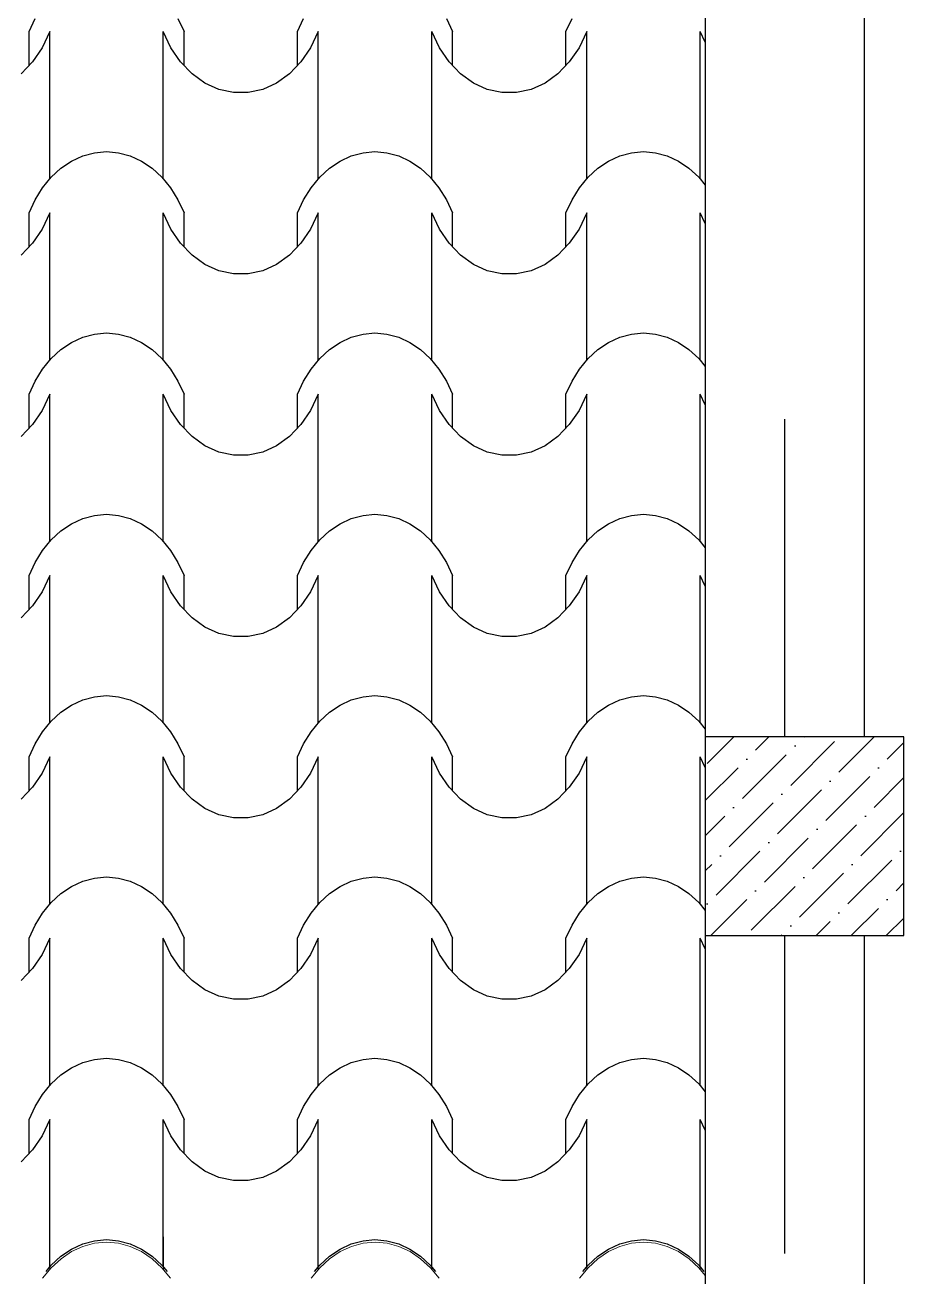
# Model space of a CAD drawing. Header units: millimetres. Extents: x 42452 to 2852333, y -419346 to 834876.
# Drawn here: x 2641314 to 2643526, y 666303 to 669453 of the extents above; entities that cross this region are included whole.
import ezdxf

# ---------------------------------------------------------------- set-up
doc = ezdxf.new("R2010")
doc.units = ezdxf.units.MM
doc.layers.add('M-2 keramitin shtrixi_Ном._пера__21_Pen_No__1', color=7, linetype='Continuous', lineweight=15)
doc.layers.add('memar', color=7, linetype='Continuous', lineweight=25)

# ---------------------------------------------------------------- blocks, each defined once
blk = doc.blocks.new('*X17')
at = {"layer": 'M-2 keramitin shtrixi_Ном._пера__21_Pen_No__1', "color": 7, "linetype": 'Continuous', "lineweight": 15}
for p, q in [((-244962.8, -1353510.1), (-244962.8, -1353428.7)), ((-244850.2, -1353444.6), (-244820.1, -1353441.9)), ((-244820.1, -1353441.9), (-244790, -1353444.6)), ((-244677.3, -1353510.1), (-244677.3, -1353428.7)), ((-244287.3, -1353510.1), (-244287.3, -1353428.7)), ((-244174.6, -1353444.6), (-244144.5, -1353441.9)), ((-244144.5, -1353441.9), (-244114.4, -1353444.6)), ((-244001.7, -1353510.1), (-244001.7, -1353428.7)), ((-243611.7, -1353510.1), (-243611.7, -1353428.7)), ((-243499, -1353444.6), (-243468.9, -1353441.9)), ((-243468.9, -1353441.9), (-243438.9, -1353444.6)), ((-243326.2, -1353510.1), (-243326.2, -1353428.7)), ((-244934.7, -1353483.6), (-244908.1, -1353465.7)), ((-244908.1, -1353465.7), (-244879.7, -1353452.6)), ((-244879.7, -1353452.6), (-244850.2, -1353444.6)), ((-244790, -1353444.6), (-244760.5, -1353452.6)), ((-244760.5, -1353452.6), (-244732.1, -1353465.7)), ((-244732.1, -1353465.7), (-244705.4, -1353483.6)), ((-244259.2, -1353483.6), (-244232.5, -1353465.7)), ((-244232.5, -1353465.7), (-244204.1, -1353452.6)), ((-244204.1, -1353452.6), (-244174.6, -1353444.6)), ((-244114.4, -1353444.6), (-244084.9, -1353452.6)), ((-244084.9, -1353452.6), (-244056.5, -1353465.7)), ((-244056.5, -1353465.7), (-244029.8, -1353483.6)), ((-243583.6, -1353483.6), (-243556.9, -1353465.7)), ((-243556.9, -1353465.7), (-243528.6, -1353452.6)), ((-243528.6, -1353452.6), (-243499, -1353444.6)), ((-243438.9, -1353444.6), (-243409.3, -1353452.6)), ((-243409.3, -1353452.6), (-243381, -1353465.7)), ((-243381, -1353465.7), (-243354.3, -1353483.6)), ((-244981.1, -1353532.8), (-244959.2, -1353506.2)), ((-244959.2, -1353506.2), (-244934.7, -1353483.6)), ((-244705.4, -1353483.6), (-244680.9, -1353506.2)), ((-244680.9, -1353506.2), (-244659.1, -1353532.8)), ((-244305.5, -1353532.8), (-244283.7, -1353506.2)), ((-244283.7, -1353506.2), (-244259.2, -1353483.6)), ((-244029.8, -1353483.6), (-244005.3, -1353506.2)), ((-244005.3, -1353506.2), (-243983.5, -1353532.8)), ((-243629.9, -1353532.8), (-243608.1, -1353506.2)), ((-243608.1, -1353506.2), (-243583.6, -1353483.6)), ((-243354.3, -1353483.6), (-243329.8, -1353506.2)), ((-243329.8, -1353506.2), (-243313.4, -1353526.1))]:
    blk.add_line(p, q, dxfattribs=at)
blk = doc.blocks.new('Fill_2')
at = {"layer": 'M-2 keramitin shtrixi_Ном._пера__21_Pen_No__1', "color": 7, "linetype": 'Continuous', "lineweight": 15}
blk.add_blockref('*X17', (0, 0), dxfattribs=at)

msp = doc.modelspace()

# ---------------------------------------------------------------- hatches: boundary and pattern name
at = {"layer": 'memar', "lineweight": 25}
h = msp.add_hatch(dxfattribs=at)
h.set_pattern_fill('ANSI36', color=256, scale=500)
h.set_pattern_definition([(45, (884787.99, 3124061.63), (33.1456304, 121.533978), [156.25, -31.25, 0, -31.25])])
h.paths.add_polyline_path([(2643026.14, 667661.54702), (2643026.14, 667161.54702), (2643526.14, 667161.54702), (2643526.14, 667661.54702)])

# ---------------------------------------------------------------- linework, layer by layer
at = {"layer": 'memar', "color": 7, "linetype": 'Continuous', "lineweight": 25}
for p, q in [((2641324.31914, 669436.6031), (2641339.60856, 669469.84712)), ((2641699.06417, 669469.84712), (2641714.35359, 669436.6031)), ((2641999.87863, 669436.6031), (2642015.16805, 669469.84712)), ((2642374.62367, 669469.84712), (2642389.91309, 669436.6031)), ((2642675.43812, 669436.6031), (2642690.72754, 669469.84712)), ((2641324.31914, 669351.5191), (2641324.31914, 669436.6031)), ((2641376.57385, 669436.6031), (2641357.25468, 669396.0939)), ((2641376.57385, 669251.52941), (2641376.57385, 669436.6031)), ((2641662.09888, 669251.52941), (2641662.09888, 669436.6031)), ((2641681.41805, 669396.0939), (2641662.09888, 669436.6031)), ((2641714.35359, 669351.5191), (2641714.35359, 669436.6031)), ((2641999.87863, 669351.5191), (2641999.87863, 669436.6031)), ((2642052.13334, 669436.6031), (2642032.81418, 669396.0939)), ((2642052.13334, 669251.52941), (2642052.13334, 669436.6031)), ((2642337.65838, 669251.52941), (2642337.65838, 669436.6031)), ((2642356.97754, 669396.0939), (2642337.65838, 669436.6031)), ((2642389.91309, 669351.5191), (2642389.91309, 669436.6031)), ((2642675.43812, 669351.5191), (2642675.43812, 669436.6031)), ((2642727.69283, 669436.6031), (2642708.37367, 669396.0939)), ((2642727.69283, 669251.52941), (2642727.69283, 669436.6031)), ((2643013.21787, 669251.52941), (2643013.21787, 669436.6031)), ((2643025.96417, 669409.87614), (2643013.21787, 669436.6031)), ((2641357.25468, 669396.0939), (2641332.83695, 669360.36396)), ((2641705.83578, 669360.36396), (2641681.41805, 669396.0939)), ((2642032.81418, 669396.0939), (2642008.39644, 669360.36396)), ((2642381.39528, 669360.36396), (2642356.97754, 669396.0939)), ((2642708.37367, 669396.0939), (2642683.95593, 669360.36396)), ((2641332.83695, 669360.36396), (2641304.02922, 669330.45013)), ((2641734.64351, 669330.45013), (2641705.83578, 669360.36396)), ((2642008.39644, 669360.36396), (2641979.58871, 669330.45013)), ((2642410.20301, 669330.45013), (2642381.39528, 669360.36396)), ((2642683.95593, 669360.36396), (2642655.14821, 669330.45013)), ((2641767.00526, 669307.22049), (2641734.64351, 669330.45013)), ((2641979.58871, 669330.45013), (2641947.22696, 669307.22049)), ((2642442.56476, 669307.22049), (2642410.20301, 669330.45013)), ((2642655.14821, 669330.45013), (2642622.78645, 669307.22049)), ((2641801.98194, 669291.34912), (2641767.00526, 669307.22049)), ((2641838.55855, 669283.29659), (2641801.98194, 669291.34912)), ((2641912.25029, 669291.34912), (2641875.67368, 669283.29659)), ((2641947.22696, 669307.22049), (2641912.25029, 669291.34912)), ((2642477.54143, 669291.34912), (2642442.56476, 669307.22049)), ((2642514.11804, 669283.29659), (2642477.54143, 669291.34912)), ((2642587.80978, 669291.34912), (2642551.23317, 669283.29659)), ((2642622.78645, 669307.22049), (2642587.80978, 669291.34912)), ((2641857.11611, 669283.29659), (2641838.55855, 669283.29659)), ((2641875.67368, 669283.29659), (2641857.11611, 669283.29659)), ((2642532.67561, 669283.29659), (2642514.11804, 669283.29659)), ((2642551.23317, 669283.29659), (2642532.67561, 669283.29659)), ((2641376.57385, 669066.45572), (2641376.57385, 669251.52941)), ((2641662.09888, 669066.45572), (2641662.09888, 669251.52941)), ((2642052.13334, 669066.45572), (2642052.13334, 669251.52941)), ((2642337.65838, 669066.45572), (2642337.65838, 669251.52941)), ((2642727.69283, 669066.45572), (2642727.69283, 669251.52941)), ((2643013.21787, 669066.45572), (2643013.21787, 669251.52941)), ((2641459.72123, 669123.9451), (2641489.24028, 669131.90348)), ((2641489.24028, 669131.90348), (2641519.33636, 669134.57334)), ((2641519.33636, 669134.57334), (2641549.43245, 669131.90348)), ((2641549.43245, 669131.90348), (2641578.9515, 669123.9451)), ((2642135.28072, 669123.9451), (2642164.79978, 669131.90348)), ((2642164.79978, 669131.90348), (2642194.89586, 669134.57334)), ((2642194.89586, 669134.57334), (2642224.99194, 669131.90348)), ((2642224.99194, 669131.90348), (2642254.511, 669123.9451)), ((2642810.84021, 669123.9451), (2642840.35927, 669131.90348)), ((2642840.35927, 669131.90348), (2642870.45535, 669134.57334)), ((2642870.45535, 669134.57334), (2642900.55144, 669131.90348)), ((2642900.55144, 669131.90348), (2642930.07049, 669123.9451)), ((2641404.65613, 669092.87159), (2641431.34516, 669110.85079)), ((2641431.34516, 669110.85079), (2641459.72123, 669123.9451)), ((2641578.9515, 669123.9451), (2641607.32757, 669110.85079)), ((2641607.32757, 669110.85079), (2641634.0166, 669092.87159)), ((2642080.21563, 669092.87159), (2642106.90465, 669110.85079)), ((2642106.90465, 669110.85079), (2642135.28072, 669123.9451)), ((2642254.511, 669123.9451), (2642282.88706, 669110.85079)), ((2642282.88706, 669110.85079), (2642309.57609, 669092.87159)), ((2642755.77512, 669092.87159), (2642782.46415, 669110.85079)), ((2642782.46415, 669110.85079), (2642810.84021, 669123.9451)), ((2642930.07049, 669123.9451), (2642958.44656, 669110.85079)), ((2642958.44656, 669110.85079), (2642985.13558, 669092.87159)), ((2641358.34386, 669043.72445), (2641380.16585, 669070.35222)), ((2641380.16585, 669070.35222), (2641404.65613, 669092.87159)), ((2641634.0166, 669092.87159), (2641658.50688, 669070.35222)), ((2641658.50688, 669070.35222), (2641680.32887, 669043.72445)), ((2642033.90336, 669043.72445), (2642055.72535, 669070.35222)), ((2642055.72535, 669070.35222), (2642080.21563, 669092.87159)), ((2642309.57609, 669092.87159), (2642334.06637, 669070.35222)), ((2642334.06637, 669070.35222), (2642355.88836, 669043.72445)), ((2642709.46285, 669043.72445), (2642731.28484, 669070.35222)), ((2642731.28484, 669070.35222), (2642755.77512, 669092.87159)), ((2642985.13558, 669092.87159), (2643009.62586, 669070.35222)), ((2643009.62586, 669070.35222), (2643025.96417, 669050.41578)), ((2641339.60856, 669013.49879), (2641358.34386, 669043.72445)), ((2641680.32887, 669043.72445), (2641699.06417, 669013.49879)), ((2642015.16805, 669013.49879), (2642033.90336, 669043.72445)), ((2642355.88836, 669043.72445), (2642374.62367, 669013.49879)), ((2642690.72754, 669013.49879), (2642709.46285, 669043.72445)), ((2641324.31914, 668980.25476), (2641339.60856, 669013.49879)), ((2641699.06417, 669013.49879), (2641714.35359, 668980.25476)), ((2641999.87863, 668980.25476), (2642015.16805, 669013.49879)), ((2642374.62367, 669013.49879), (2642389.91309, 668980.25476)), ((2642675.43812, 668980.25476), (2642690.72754, 669013.49879)), ((2641324.31914, 668895.17076), (2641324.31914, 668980.25476)), ((2641376.57385, 668980.25476), (2641357.25468, 668939.74556)), ((2641376.57385, 668795.18107), (2641376.57385, 668980.25476)), ((2641662.09888, 668795.18107), (2641662.09888, 668980.25476)), ((2641681.41805, 668939.74556), (2641662.09888, 668980.25476)), ((2641714.35359, 668895.17076), (2641714.35359, 668980.25476)), ((2641999.87863, 668895.17076), (2641999.87863, 668980.25476)), ((2642052.13334, 668980.25476), (2642032.81418, 668939.74556)), ((2642052.13334, 668795.18107), (2642052.13334, 668980.25476)), ((2642337.65838, 668795.18107), (2642337.65838, 668980.25476)), ((2642356.97754, 668939.74556), (2642337.65838, 668980.25476)), ((2642389.91309, 668895.17076), (2642389.91309, 668980.25476)), ((2642675.43812, 668895.17076), (2642675.43812, 668980.25476)), ((2642727.69283, 668980.25476), (2642708.37367, 668939.74556)), ((2642727.69283, 668795.18107), (2642727.69283, 668980.25476)), ((2643013.21787, 668795.18107), (2643013.21787, 668980.25476)), ((2643025.96417, 668953.5278), (2643013.21787, 668980.25476)), ((2641357.25468, 668939.74556), (2641332.83695, 668904.01562)), ((2641705.83578, 668904.01562), (2641681.41805, 668939.74556)), ((2642032.81418, 668939.74556), (2642008.39644, 668904.01562)), ((2642381.39528, 668904.01562), (2642356.97754, 668939.74556)), ((2642708.37367, 668939.74556), (2642683.95593, 668904.01562)), ((2641332.83695, 668904.01562), (2641304.02922, 668874.1018)), ((2641734.64351, 668874.1018), (2641705.83578, 668904.01562)), ((2642008.39644, 668904.01562), (2641979.58871, 668874.1018)), ((2642410.20301, 668874.1018), (2642381.39528, 668904.01562)), ((2642683.95593, 668904.01562), (2642655.14821, 668874.1018)), ((2641767.00526, 668850.87215), (2641734.64351, 668874.1018)), ((2641801.98194, 668835.00078), (2641767.00526, 668850.87215)), ((2641947.22696, 668850.87215), (2641912.25029, 668835.00078)), ((2641979.58871, 668874.1018), (2641947.22696, 668850.87215)), ((2642442.56476, 668850.87215), (2642410.20301, 668874.1018)), ((2642477.54143, 668835.00078), (2642442.56476, 668850.87215)), ((2642622.78645, 668850.87215), (2642587.80978, 668835.00078)), ((2642655.14821, 668874.1018), (2642622.78645, 668850.87215)), ((2641838.55855, 668826.94826), (2641801.98194, 668835.00078)), ((2641857.11611, 668826.94826), (2641838.55855, 668826.94826)), ((2641875.67368, 668826.94826), (2641857.11611, 668826.94826)), ((2641912.25029, 668835.00078), (2641875.67368, 668826.94826)), ((2642514.11804, 668826.94826), (2642477.54143, 668835.00078)), ((2642532.67561, 668826.94826), (2642514.11804, 668826.94826)), ((2642551.23317, 668826.94826), (2642532.67561, 668826.94826)), ((2642587.80978, 668835.00078), (2642551.23317, 668826.94826)), ((2641376.57385, 668610.10739), (2641376.57385, 668795.18107)), ((2641662.09888, 668610.10739), (2641662.09888, 668795.18107)), ((2642052.13334, 668610.10739), (2642052.13334, 668795.18107)), ((2642337.65838, 668610.10739), (2642337.65838, 668795.18107)), ((2642727.69283, 668610.10739), (2642727.69283, 668795.18107)), ((2643013.21787, 668610.10739), (2643013.21787, 668795.18107)), ((2641431.34516, 668654.50245), (2641459.72123, 668667.59677)), ((2641459.72123, 668667.59677), (2641489.24028, 668675.55514)), ((2641489.24028, 668675.55514), (2641519.33636, 668678.225)), ((2641519.33636, 668678.225), (2641549.43245, 668675.55514)), ((2641549.43245, 668675.55514), (2641578.9515, 668667.59677)), ((2641578.9515, 668667.59677), (2641607.32757, 668654.50245)), ((2642106.90465, 668654.50245), (2642135.28072, 668667.59677)), ((2642135.28072, 668667.59677), (2642164.79978, 668675.55514)), ((2642164.79978, 668675.55514), (2642194.89586, 668678.225)), ((2642194.89586, 668678.225), (2642224.99194, 668675.55514)), ((2642224.99194, 668675.55514), (2642254.511, 668667.59677)), ((2642254.511, 668667.59677), (2642282.88706, 668654.50245)), ((2642782.46415, 668654.50245), (2642810.84021, 668667.59677)), ((2642810.84021, 668667.59677), (2642840.35927, 668675.55514)), ((2642840.35927, 668675.55514), (2642870.45535, 668678.225)), ((2642870.45535, 668678.225), (2642900.55144, 668675.55514)), ((2642900.55144, 668675.55514), (2642930.07049, 668667.59677)), ((2642930.07049, 668667.59677), (2642958.44656, 668654.50245)), ((2641380.16585, 668614.00389), (2641404.65613, 668636.52326)), ((2641404.65613, 668636.52326), (2641431.34516, 668654.50245)), ((2641607.32757, 668654.50245), (2641634.0166, 668636.52326)), ((2641634.0166, 668636.52326), (2641658.50688, 668614.00389)), ((2642055.72535, 668614.00389), (2642080.21563, 668636.52326)), ((2642080.21563, 668636.52326), (2642106.90465, 668654.50245)), ((2642282.88706, 668654.50245), (2642309.57609, 668636.52326)), ((2642309.57609, 668636.52326), (2642334.06637, 668614.00389)), ((2642731.28484, 668614.00389), (2642755.77512, 668636.52326)), ((2642755.77512, 668636.52326), (2642782.46415, 668654.50245)), ((2642958.44656, 668654.50245), (2642985.13558, 668636.52326)), ((2642985.13558, 668636.52326), (2643009.62586, 668614.00389)), ((2641358.34386, 668587.37611), (2641380.16585, 668614.00389)), ((2641658.50688, 668614.00389), (2641680.32887, 668587.37611)), ((2642033.90336, 668587.37611), (2642055.72535, 668614.00389)), ((2642334.06637, 668614.00389), (2642355.88836, 668587.37611)), ((2642709.46285, 668587.37611), (2642731.28484, 668614.00389)), ((2643009.62586, 668614.00389), (2643025.96417, 668594.06745)), ((2641339.60856, 668557.15045), (2641358.34386, 668587.37611)), ((2641680.32887, 668587.37611), (2641699.06417, 668557.15045)), ((2642015.16805, 668557.15045), (2642033.90336, 668587.37611)), ((2642355.88836, 668587.37611), (2642374.62367, 668557.15045)), ((2642690.72754, 668557.15045), (2642709.46285, 668587.37611)), ((2641324.31914, 668523.90642), (2641339.60856, 668557.15045)), ((2641699.06417, 668557.15045), (2641714.35359, 668523.90642)), ((2641999.87863, 668523.90642), (2642015.16805, 668557.15045)), ((2642374.62367, 668557.15045), (2642389.91309, 668523.90642)), ((2642675.43812, 668523.90642), (2642690.72754, 668557.15045)), ((2641324.31914, 668438.82243), (2641324.31914, 668523.90642)), ((2641376.57385, 668523.90642), (2641357.25468, 668483.39722)), ((2641376.57385, 668338.83274), (2641376.57385, 668523.90642)), ((2641662.09888, 668338.83274), (2641662.09888, 668523.90642)), ((2641681.41805, 668483.39722), (2641662.09888, 668523.90642)), ((2641714.35359, 668438.82243), (2641714.35359, 668523.90642)), ((2641999.87863, 668438.82243), (2641999.87863, 668523.90642)), ((2642052.13334, 668523.90642), (2642032.81418, 668483.39722)), ((2642052.13334, 668338.83274), (2642052.13334, 668523.90642)), ((2642337.65838, 668338.83274), (2642337.65838, 668523.90642)), ((2642356.97754, 668483.39722), (2642337.65838, 668523.90642)), ((2642389.91309, 668438.82243), (2642389.91309, 668523.90642)), ((2642675.43812, 668438.82243), (2642675.43812, 668523.90642)), ((2642727.69283, 668523.90642), (2642708.37367, 668483.39722)), ((2642727.69283, 668338.83274), (2642727.69283, 668523.90642)), ((2643013.21787, 668338.83274), (2643013.21787, 668523.90642)), ((2643025.96417, 668497.17947), (2643013.21787, 668523.90642)), ((2641357.25468, 668483.39722), (2641332.83695, 668447.66729)), ((2641705.83578, 668447.66729), (2641681.41805, 668483.39722)), ((2642032.81418, 668483.39722), (2642008.39644, 668447.66729)), ((2642381.39528, 668447.66729), (2642356.97754, 668483.39722)), ((2642708.37367, 668483.39722), (2642683.95593, 668447.66729)), ((2641332.83695, 668447.66729), (2641304.02922, 668417.75346)), ((2641734.64351, 668417.75346), (2641705.83578, 668447.66729)), ((2642008.39644, 668447.66729), (2641979.58871, 668417.75346)), ((2642410.20301, 668417.75346), (2642381.39528, 668447.66729)), ((2642683.95593, 668447.66729), (2642655.14821, 668417.75346)), ((2641767.00526, 668394.52381), (2641734.64351, 668417.75346)), ((2641979.58871, 668417.75346), (2641947.22696, 668394.52381)), ((2642442.56476, 668394.52381), (2642410.20301, 668417.75346)), ((2642655.14821, 668417.75346), (2642622.78645, 668394.52381)), ((2641801.98194, 668378.65244), (2641767.00526, 668394.52381)), ((2641838.55855, 668370.59992), (2641801.98194, 668378.65244)), ((2641912.25029, 668378.65244), (2641875.67368, 668370.59992)), ((2641947.22696, 668394.52381), (2641912.25029, 668378.65244)), ((2642477.54143, 668378.65244), (2642442.56476, 668394.52381)), ((2642514.11804, 668370.59992), (2642477.54143, 668378.65244)), ((2642587.80978, 668378.65244), (2642551.23317, 668370.59992)), ((2642622.78645, 668394.52381), (2642587.80978, 668378.65244)), ((2641857.11611, 668370.59992), (2641838.55855, 668370.59992)), ((2641875.67368, 668370.59992), (2641857.11611, 668370.59992)), ((2642532.67561, 668370.59992), (2642514.11804, 668370.59992)), ((2642551.23317, 668370.59992), (2642532.67561, 668370.59992)), ((2641376.57385, 668153.75905), (2641376.57385, 668338.83274)), ((2641662.09888, 668153.75905), (2641662.09888, 668338.83274)), ((2642052.13334, 668153.75905), (2642052.13334, 668338.83274)), ((2642337.65838, 668153.75905), (2642337.65838, 668338.83274)), ((2642727.69283, 668153.75905), (2642727.69283, 668338.83274)), ((2643013.21787, 668153.75905), (2643013.21787, 668338.83274)), ((2641459.72123, 668211.24843), (2641489.24028, 668219.20681)), ((2641489.24028, 668219.20681), (2641519.33636, 668221.87666)), ((2641519.33636, 668221.87666), (2641549.43245, 668219.20681)), ((2641549.43245, 668219.20681), (2641578.9515, 668211.24843)), ((2642135.28072, 668211.24843), (2642164.79978, 668219.20681)), ((2642164.79978, 668219.20681), (2642194.89586, 668221.87666)), ((2642194.89586, 668221.87666), (2642224.99194, 668219.20681)), ((2642224.99194, 668219.20681), (2642254.511, 668211.24843)), ((2642810.84021, 668211.24843), (2642840.35927, 668219.20681)), ((2642840.35927, 668219.20681), (2642870.45535, 668221.87666)), ((2642870.45535, 668221.87666), (2642900.55144, 668219.20681)), ((2642900.55144, 668219.20681), (2642930.07049, 668211.24843)), ((2641404.65613, 668180.17492), (2641431.34516, 668198.15412)), ((2641431.34516, 668198.15412), (2641459.72123, 668211.24843)), ((2641578.9515, 668211.24843), (2641607.32757, 668198.15412)), ((2641607.32757, 668198.15412), (2641634.0166, 668180.17492)), ((2642080.21563, 668180.17492), (2642106.90465, 668198.15412)), ((2642106.90465, 668198.15412), (2642135.28072, 668211.24843)), ((2642254.511, 668211.24843), (2642282.88706, 668198.15412)), ((2642282.88706, 668198.15412), (2642309.57609, 668180.17492)), ((2642755.77512, 668180.17492), (2642782.46415, 668198.15412)), ((2642782.46415, 668198.15412), (2642810.84021, 668211.24843)), ((2642930.07049, 668211.24843), (2642958.44656, 668198.15412)), ((2642958.44656, 668198.15412), (2642985.13558, 668180.17492)), ((2641358.34386, 668131.02777), (2641380.16585, 668157.65555)), ((2641380.16585, 668157.65555), (2641404.65613, 668180.17492)), ((2641634.0166, 668180.17492), (2641658.50688, 668157.65555)), ((2641658.50688, 668157.65555), (2641680.32887, 668131.02777)), ((2642033.90336, 668131.02777), (2642055.72535, 668157.65555)), ((2642055.72535, 668157.65555), (2642080.21563, 668180.17492)), ((2642309.57609, 668180.17492), (2642334.06637, 668157.65555)), ((2642334.06637, 668157.65555), (2642355.88836, 668131.02777)), ((2642709.46285, 668131.02777), (2642731.28484, 668157.65555)), ((2642731.28484, 668157.65555), (2642755.77512, 668180.17492)), ((2642985.13558, 668180.17492), (2643009.62586, 668157.65555)), ((2643009.62586, 668157.65555), (2643025.96417, 668137.71911)), ((2641339.60856, 668100.80211), (2641358.34386, 668131.02777)), ((2641680.32887, 668131.02777), (2641699.06417, 668100.80211)), ((2642015.16805, 668100.80211), (2642033.90336, 668131.02777)), ((2642355.88836, 668131.02777), (2642374.62367, 668100.80211)), ((2642690.72754, 668100.80211), (2642709.46285, 668131.02777)), ((2641324.31914, 668067.55809), (2641339.60856, 668100.80211)), ((2641699.06417, 668100.80211), (2641714.35359, 668067.55809)), ((2641999.87863, 668067.55809), (2642015.16805, 668100.80211)), ((2642374.62367, 668100.80211), (2642389.91309, 668067.55809)), ((2642675.43812, 668067.55809), (2642690.72754, 668100.80211)), ((2641324.31914, 667982.47409), (2641324.31914, 668067.55809)), ((2641376.57385, 668067.55809), (2641357.25468, 668027.04888)), ((2641376.57385, 667882.4844), (2641376.57385, 668067.55809)), ((2641662.09888, 667882.4844), (2641662.09888, 668067.55809)), ((2641681.41805, 668027.04888), (2641662.09888, 668067.55809)), ((2641714.35359, 667982.47409), (2641714.35359, 668067.55809)), ((2641999.87863, 667982.47409), (2641999.87863, 668067.55809)), ((2642052.13334, 668067.55809), (2642032.81418, 668027.04888)), ((2642052.13334, 667882.4844), (2642052.13334, 668067.55809)), ((2642337.65838, 667882.4844), (2642337.65838, 668067.55809)), ((2642356.97754, 668027.04888), (2642337.65838, 668067.55809)), ((2642389.91309, 667982.47409), (2642389.91309, 668067.55809)), ((2642675.43812, 667982.47409), (2642675.43812, 668067.55809)), ((2642727.69283, 668067.55809), (2642708.37367, 668027.04888)), ((2642727.69283, 667882.4844), (2642727.69283, 668067.55809)), ((2643013.21787, 667882.4844), (2643013.21787, 668067.55809)), ((2643025.96417, 668040.83113), (2643013.21787, 668067.55809)), ((2641357.25468, 668027.04888), (2641332.83695, 667991.31895)), ((2641705.83578, 667991.31895), (2641681.41805, 668027.04888)), ((2642032.81418, 668027.04888), (2642008.39644, 667991.31895)), ((2642381.39528, 667991.31895), (2642356.97754, 668027.04888)), ((2642708.37367, 668027.04888), (2642683.95593, 667991.31895)), ((2641332.83695, 667991.31895), (2641304.02922, 667961.40512)), ((2641734.64351, 667961.40512), (2641705.83578, 667991.31895)), ((2642008.39644, 667991.31895), (2641979.58871, 667961.40512)), ((2642410.20301, 667961.40512), (2642381.39528, 667991.31895)), ((2642683.95593, 667991.31895), (2642655.14821, 667961.40512)), ((2641767.00526, 667938.17548), (2641734.64351, 667961.40512)), ((2641801.98194, 667922.30411), (2641767.00526, 667938.17548)), ((2641947.22696, 667938.17548), (2641912.25029, 667922.30411)), ((2641979.58871, 667961.40512), (2641947.22696, 667938.17548)), ((2642442.56476, 667938.17548), (2642410.20301, 667961.40512)), ((2642477.54143, 667922.30411), (2642442.56476, 667938.17548)), ((2642622.78645, 667938.17548), (2642587.80978, 667922.30411)), ((2642655.14821, 667961.40512), (2642622.78645, 667938.17548)), ((2641838.55855, 667914.25158), (2641801.98194, 667922.30411)), ((2641857.11611, 667914.25158), (2641838.55855, 667914.25158)), ((2641875.67368, 667914.25158), (2641857.11611, 667914.25158)), ((2641912.25029, 667922.30411), (2641875.67368, 667914.25158)), ((2642514.11804, 667914.25158), (2642477.54143, 667922.30411)), ((2642532.67561, 667914.25158), (2642514.11804, 667914.25158)), ((2642551.23317, 667914.25158), (2642532.67561, 667914.25158)), ((2642587.80978, 667922.30411), (2642551.23317, 667914.25158)), ((2641376.57385, 667697.41071), (2641376.57385, 667882.4844)), ((2641662.09888, 667697.41071), (2641662.09888, 667882.4844)), ((2642052.13334, 667697.41071), (2642052.13334, 667882.4844)), ((2642337.65838, 667697.41071), (2642337.65838, 667882.4844)), ((2642727.69283, 667697.41071), (2642727.69283, 667882.4844)), ((2643013.21787, 667697.41071), (2643013.21787, 667882.4844)), ((2641431.34516, 667741.80578), (2641459.72123, 667754.90009)), ((2641459.72123, 667754.90009), (2641489.24028, 667762.85847)), ((2641489.24028, 667762.85847), (2641519.33636, 667765.52833)), ((2641519.33636, 667765.52833), (2641549.43245, 667762.85847)), ((2641549.43245, 667762.85847), (2641578.9515, 667754.90009)), ((2641578.9515, 667754.90009), (2641607.32757, 667741.80578)), ((2642106.90465, 667741.80578), (2642135.28072, 667754.90009)), ((2642135.28072, 667754.90009), (2642164.79978, 667762.85847)), ((2642164.79978, 667762.85847), (2642194.89586, 667765.52833)), ((2642194.89586, 667765.52833), (2642224.99194, 667762.85847)), ((2642224.99194, 667762.85847), (2642254.511, 667754.90009)), ((2642254.511, 667754.90009), (2642282.88706, 667741.80578)), ((2642782.46415, 667741.80578), (2642810.84021, 667754.90009)), ((2642810.84021, 667754.90009), (2642840.35927, 667762.85847)), ((2642840.35927, 667762.85847), (2642870.45535, 667765.52833)), ((2642870.45535, 667765.52833), (2642900.55144, 667762.85847)), ((2642900.55144, 667762.85847), (2642930.07049, 667754.90009)), ((2642930.07049, 667754.90009), (2642958.44656, 667741.80578)), ((2641380.16585, 667701.30721), (2641404.65613, 667723.82658)), ((2641404.65613, 667723.82658), (2641431.34516, 667741.80578)), ((2641607.32757, 667741.80578), (2641634.0166, 667723.82658)), ((2641634.0166, 667723.82658), (2641658.50688, 667701.30721)), ((2642055.72535, 667701.30721), (2642080.21563, 667723.82658)), ((2642080.21563, 667723.82658), (2642106.90465, 667741.80578)), ((2642282.88706, 667741.80578), (2642309.57609, 667723.82658)), ((2642309.57609, 667723.82658), (2642334.06637, 667701.30721)), ((2642731.28484, 667701.30721), (2642755.77512, 667723.82658)), ((2642755.77512, 667723.82658), (2642782.46415, 667741.80578)), ((2642958.44656, 667741.80578), (2642985.13558, 667723.82658)), ((2642985.13558, 667723.82658), (2643009.62586, 667701.30721)), ((2641358.34386, 667674.67944), (2641380.16585, 667701.30721)), ((2641658.50688, 667701.30721), (2641680.32887, 667674.67944)), ((2642033.90336, 667674.67944), (2642055.72535, 667701.30721)), ((2642334.06637, 667701.30721), (2642355.88836, 667674.67944)), ((2642709.46285, 667674.67944), (2642731.28484, 667701.30721)), ((2643009.62586, 667701.30721), (2643025.96417, 667681.37077)), ((2641339.60856, 667644.45378), (2641358.34386, 667674.67944)), ((2641680.32887, 667674.67944), (2641699.06417, 667644.45378)), ((2642015.16805, 667644.45378), (2642033.90336, 667674.67944)), ((2642355.88836, 667674.67944), (2642374.62367, 667644.45378)), ((2642690.72754, 667644.45378), (2642709.46285, 667674.67944)), ((2641324.31914, 667611.20975), (2641339.60856, 667644.45378)), ((2641699.06417, 667644.45378), (2641714.35359, 667611.20975)), ((2641999.87863, 667611.20975), (2642015.16805, 667644.45378)), ((2642374.62367, 667644.45378), (2642389.91309, 667611.20975)), ((2642675.43812, 667611.20975), (2642690.72754, 667644.45378)), ((2641324.31914, 667526.12575), (2641324.31914, 667611.20975)), ((2641376.57385, 667611.20975), (2641357.25468, 667570.70055)), ((2641376.57385, 667426.13606), (2641376.57385, 667611.20975)), ((2641662.09888, 667426.13606), (2641662.09888, 667611.20975)), ((2641681.41805, 667570.70055), (2641662.09888, 667611.20975)), ((2641714.35359, 667526.12575), (2641714.35359, 667611.20975)), ((2641999.87863, 667526.12575), (2641999.87863, 667611.20975)), ((2642052.13334, 667611.20975), (2642032.81418, 667570.70055)), ((2642052.13334, 667426.13606), (2642052.13334, 667611.20975)), ((2642337.65838, 667426.13606), (2642337.65838, 667611.20975)), ((2642356.97754, 667570.70055), (2642337.65838, 667611.20975)), ((2642389.91309, 667526.12575), (2642389.91309, 667611.20975)), ((2642675.43812, 667526.12575), (2642675.43812, 667611.20975)), ((2642727.69283, 667611.20975), (2642708.37367, 667570.70055)), ((2642727.69283, 667426.13606), (2642727.69283, 667611.20975)), ((2643013.21787, 667426.13606), (2643013.21787, 667611.20975)), ((2643025.96417, 667584.48279), (2643013.21787, 667611.20975)), ((2641357.25468, 667570.70055), (2641332.83695, 667534.97061)), ((2641705.83578, 667534.97061), (2641681.41805, 667570.70055)), ((2642032.81418, 667570.70055), (2642008.39644, 667534.97061)), ((2642381.39528, 667534.97061), (2642356.97754, 667570.70055)), ((2642708.37367, 667570.70055), (2642683.95593, 667534.97061)), ((2641332.83695, 667534.97061), (2641304.02922, 667505.05679)), ((2641734.64351, 667505.05679), (2641705.83578, 667534.97061)), ((2642008.39644, 667534.97061), (2641979.58871, 667505.05679)), ((2642410.20301, 667505.05679), (2642381.39528, 667534.97061)), ((2642683.95593, 667534.97061), (2642655.14821, 667505.05679)), ((2641767.00526, 667481.82714), (2641734.64351, 667505.05679)), ((2641979.58871, 667505.05679), (2641947.22696, 667481.82714)), ((2642442.56476, 667481.82714), (2642410.20301, 667505.05679)), ((2642655.14821, 667505.05679), (2642622.78645, 667481.82714)), ((2641801.98194, 667465.95577), (2641767.00526, 667481.82714)), ((2641838.55855, 667457.90325), (2641801.98194, 667465.95577)), ((2641912.25029, 667465.95577), (2641875.67368, 667457.90325)), ((2641947.22696, 667481.82714), (2641912.25029, 667465.95577)), ((2642477.54143, 667465.95577), (2642442.56476, 667481.82714)), ((2642514.11804, 667457.90325), (2642477.54143, 667465.95577)), ((2642587.80978, 667465.95577), (2642551.23317, 667457.90325)), ((2642622.78645, 667481.82714), (2642587.80978, 667465.95577)), ((2641857.11611, 667457.90325), (2641838.55855, 667457.90325)), ((2641875.67368, 667457.90325), (2641857.11611, 667457.90325)), ((2642532.67561, 667457.90325), (2642514.11804, 667457.90325)), ((2642551.23317, 667457.90325), (2642532.67561, 667457.90325)), ((2641376.57385, 667241.06238), (2641376.57385, 667426.13606)), ((2641662.09888, 667241.06238), (2641662.09888, 667426.13606)), ((2642052.13334, 667241.06238), (2642052.13334, 667426.13606)), ((2642337.65838, 667241.06238), (2642337.65838, 667426.13606)), ((2642727.69283, 667241.06238), (2642727.69283, 667426.13606)), ((2643013.21787, 667241.06238), (2643013.21787, 667426.13606)), ((2641459.72123, 667298.55176), (2641489.24028, 667306.51013)), ((2641489.24028, 667306.51013), (2641519.33636, 667309.17999)), ((2641519.33636, 667309.17999), (2641549.43245, 667306.51013)), ((2641549.43245, 667306.51013), (2641578.9515, 667298.55176)), ((2642135.28072, 667298.55176), (2642164.79978, 667306.51013)), ((2642164.79978, 667306.51013), (2642194.89586, 667309.17999)), ((2642194.89586, 667309.17999), (2642224.99194, 667306.51013)), ((2642224.99194, 667306.51013), (2642254.511, 667298.55176)), ((2642810.84021, 667298.55176), (2642840.35927, 667306.51013)), ((2642840.35927, 667306.51013), (2642870.45535, 667309.17999)), ((2642870.45535, 667309.17999), (2642900.55144, 667306.51013)), ((2642900.55144, 667306.51013), (2642930.07049, 667298.55176)), ((2641404.65613, 667267.47824), (2641431.34516, 667285.45744)), ((2641431.34516, 667285.45744), (2641459.72123, 667298.55176)), ((2641578.9515, 667298.55176), (2641607.32757, 667285.45744)), ((2641607.32757, 667285.45744), (2641634.0166, 667267.47824)), ((2642080.21563, 667267.47824), (2642106.90465, 667285.45744)), ((2642106.90465, 667285.45744), (2642135.28072, 667298.55176)), ((2642254.511, 667298.55176), (2642282.88706, 667285.45744)), ((2642282.88706, 667285.45744), (2642309.57609, 667267.47824)), ((2642755.77512, 667267.47824), (2642782.46415, 667285.45744)), ((2642782.46415, 667285.45744), (2642810.84021, 667298.55176)), ((2642930.07049, 667298.55176), (2642958.44656, 667285.45744)), ((2642958.44656, 667285.45744), (2642985.13558, 667267.47824)), ((2641358.34386, 667218.3311), (2641380.16585, 667244.95888)), ((2641380.16585, 667244.95888), (2641404.65613, 667267.47824)), ((2641634.0166, 667267.47824), (2641658.50688, 667244.95888)), ((2641658.50688, 667244.95888), (2641680.32887, 667218.3311)), ((2642033.90336, 667218.3311), (2642055.72535, 667244.95888)), ((2642055.72535, 667244.95888), (2642080.21563, 667267.47824)), ((2642309.57609, 667267.47824), (2642334.06637, 667244.95888)), ((2642334.06637, 667244.95888), (2642355.88836, 667218.3311)), ((2642709.46285, 667218.3311), (2642731.28484, 667244.95888)), ((2642731.28484, 667244.95888), (2642755.77512, 667267.47824)), ((2642985.13558, 667267.47824), (2643009.62586, 667244.95888)), ((2643009.62586, 667244.95888), (2643025.96417, 667225.02244)), ((2641339.60856, 667188.10544), (2641358.34386, 667218.3311)), ((2641680.32887, 667218.3311), (2641699.06417, 667188.10544)), ((2642015.16805, 667188.10544), (2642033.90336, 667218.3311)), ((2642355.88836, 667218.3311), (2642374.62367, 667188.10544)), ((2642690.72754, 667188.10544), (2642709.46285, 667218.3311)), ((2641324.31914, 667154.86141), (2641339.60856, 667188.10544)), ((2641699.06417, 667188.10544), (2641714.35359, 667154.86141)), ((2641999.87863, 667154.86141), (2642015.16805, 667188.10544)), ((2642374.62367, 667188.10544), (2642389.91309, 667154.86141)), ((2642675.43812, 667154.86141), (2642690.72754, 667188.10544)), ((2641324.31914, 667069.77742), (2641324.31914, 667154.86141)), ((2641376.57385, 667154.86141), (2641357.25468, 667114.35221)), ((2641376.57385, 666969.78772), (2641376.57385, 667154.86141)), ((2641662.09888, 666969.78772), (2641662.09888, 667154.86141)), ((2641681.41805, 667114.35221), (2641662.09888, 667154.86141)), ((2641714.35359, 667069.77742), (2641714.35359, 667154.86141)), ((2641999.87863, 667069.77742), (2641999.87863, 667154.86141)), ((2642052.13334, 667154.86141), (2642032.81418, 667114.35221)), ((2642052.13334, 666969.78772), (2642052.13334, 667154.86141)), ((2642337.65838, 666969.78772), (2642337.65838, 667154.86141)), ((2642356.97754, 667114.35221), (2642337.65838, 667154.86141)), ((2642389.91309, 667069.77742), (2642389.91309, 667154.86141)), ((2642675.43812, 667069.77742), (2642675.43812, 667154.86141)), ((2642727.69283, 667154.86141), (2642708.37367, 667114.35221)), ((2642727.69283, 666969.78772), (2642727.69283, 667154.86141)), ((2643013.21787, 666969.78772), (2643013.21787, 667154.86141)), ((2643025.96417, 667128.13446), (2643013.21787, 667154.86141)), ((2641357.25468, 667114.35221), (2641332.83695, 667078.62228)), ((2641705.83578, 667078.62228), (2641681.41805, 667114.35221)), ((2642032.81418, 667114.35221), (2642008.39644, 667078.62228)), ((2642381.39528, 667078.62228), (2642356.97754, 667114.35221)), ((2642708.37367, 667114.35221), (2642683.95593, 667078.62228)), ((2641332.83695, 667078.62228), (2641304.02922, 667048.70845)), ((2641734.64351, 667048.70845), (2641705.83578, 667078.62228)), ((2642008.39644, 667078.62228), (2641979.58871, 667048.70845)), ((2642410.20301, 667048.70845), (2642381.39528, 667078.62228)), ((2642683.95593, 667078.62228), (2642655.14821, 667048.70845)), ((2641767.00526, 667025.4788), (2641734.64351, 667048.70845)), ((2641801.98194, 667009.60743), (2641767.00526, 667025.4788)), ((2641947.22696, 667025.4788), (2641912.25029, 667009.60743)), ((2641979.58871, 667048.70845), (2641947.22696, 667025.4788)), ((2642442.56476, 667025.4788), (2642410.20301, 667048.70845)), ((2642477.54143, 667009.60743), (2642442.56476, 667025.4788)), ((2642622.78645, 667025.4788), (2642587.80978, 667009.60743)), ((2642655.14821, 667048.70845), (2642622.78645, 667025.4788)), ((2641838.55855, 667001.55491), (2641801.98194, 667009.60743)), ((2641857.11611, 667001.55491), (2641838.55855, 667001.55491)), ((2641875.67368, 667001.55491), (2641857.11611, 667001.55491)), ((2641912.25029, 667009.60743), (2641875.67368, 667001.55491)), ((2642514.11804, 667001.55491), (2642477.54143, 667009.60743)), ((2642532.67561, 667001.55491), (2642514.11804, 667001.55491)), ((2642551.23317, 667001.55491), (2642532.67561, 667001.55491)), ((2642587.80978, 667009.60743), (2642551.23317, 667001.55491)), ((2641376.57385, 666784.71404), (2641376.57385, 666969.78772)), ((2641662.09888, 666784.71404), (2641662.09888, 666969.78772)), ((2642052.13334, 666784.71404), (2642052.13334, 666969.78772)), ((2642337.65838, 666784.71404), (2642337.65838, 666969.78772)), ((2642727.69283, 666784.71404), (2642727.69283, 666969.78772)), ((2643013.21787, 666784.71404), (2643013.21787, 666969.78772)), ((2641404.65613, 666811.12991), (2641431.34516, 666829.1091)), ((2641431.34516, 666829.1091), (2641459.72123, 666842.20342)), ((2641459.72123, 666842.20342), (2641489.24028, 666850.1618)), ((2641489.24028, 666850.1618), (2641519.33636, 666852.83165)), ((2641519.33636, 666852.83165), (2641549.43245, 666850.1618)), ((2641549.43245, 666850.1618), (2641578.9515, 666842.20342)), ((2641578.9515, 666842.20342), (2641607.32757, 666829.1091)), ((2641607.32757, 666829.1091), (2641634.0166, 666811.12991)), ((2642080.21563, 666811.12991), (2642106.90465, 666829.1091)), ((2642106.90465, 666829.1091), (2642135.28072, 666842.20342)), ((2642135.28072, 666842.20342), (2642164.79978, 666850.1618)), ((2642164.79978, 666850.1618), (2642194.89586, 666852.83165)), ((2642194.89586, 666852.83165), (2642224.99194, 666850.1618)), ((2642224.99194, 666850.1618), (2642254.511, 666842.20342)), ((2642254.511, 666842.20342), (2642282.88706, 666829.1091)), ((2642282.88706, 666829.1091), (2642309.57609, 666811.12991)), ((2642755.77512, 666811.12991), (2642782.46415, 666829.1091)), ((2642782.46415, 666829.1091), (2642810.84021, 666842.20342)), ((2642810.84021, 666842.20342), (2642840.35927, 666850.1618)), ((2642840.35927, 666850.1618), (2642870.45535, 666852.83165)), ((2642870.45535, 666852.83165), (2642900.55144, 666850.1618)), ((2642900.55144, 666850.1618), (2642930.07049, 666842.20342)), ((2642930.07049, 666842.20342), (2642958.44656, 666829.1091)), ((2642958.44656, 666829.1091), (2642985.13558, 666811.12991)), ((2641380.16585, 666788.61054), (2641404.65613, 666811.12991)), ((2641634.0166, 666811.12991), (2641658.50688, 666788.61054)), ((2642055.72535, 666788.61054), (2642080.21563, 666811.12991)), ((2642309.57609, 666811.12991), (2642334.06637, 666788.61054)), ((2642731.28484, 666788.61054), (2642755.77512, 666811.12991)), ((2642985.13558, 666811.12991), (2643009.62586, 666788.61054)), ((2641358.34386, 666761.98276), (2641380.16585, 666788.61054)), ((2641658.50688, 666788.61054), (2641680.32887, 666761.98276)), ((2642033.90336, 666761.98276), (2642055.72535, 666788.61054)), ((2642334.06637, 666788.61054), (2642355.88836, 666761.98276)), ((2642709.46285, 666761.98276), (2642731.28484, 666788.61054)), ((2643009.62586, 666788.61054), (2643025.96417, 666768.6741)), ((2641339.60856, 666731.7571), (2641358.34386, 666761.98276)), ((2641680.32887, 666761.98276), (2641699.06417, 666731.7571)), ((2642015.16805, 666731.7571), (2642033.90336, 666761.98276)), ((2642355.88836, 666761.98276), (2642374.62367, 666731.7571)), ((2642690.72754, 666731.7571), (2642709.46285, 666761.98276)), ((2641324.31914, 666698.51307), (2641339.60856, 666731.7571)), ((2641699.06417, 666731.7571), (2641714.35359, 666698.51307)), ((2641999.87863, 666698.51307), (2642015.16805, 666731.7571)), ((2642374.62367, 666731.7571), (2642389.91309, 666698.51307)), ((2642675.43812, 666698.51307), (2642690.72754, 666731.7571)), ((2641324.31914, 666613.42908), (2641324.31914, 666698.51307)), ((2641376.57385, 666698.51307), (2641357.25468, 666658.00387)), ((2641376.57385, 666513.43939), (2641376.57385, 666698.51307)), ((2641662.09888, 666513.43939), (2641662.09888, 666698.51307)), ((2641681.41805, 666658.00387), (2641662.09888, 666698.51307)), ((2641714.35359, 666613.42908), (2641714.35359, 666698.51307)), ((2641999.87863, 666613.42908), (2641999.87863, 666698.51307)), ((2642052.13334, 666698.51307), (2642032.81418, 666658.00387)), ((2642052.13334, 666513.43939), (2642052.13334, 666698.51307)), ((2642337.65838, 666513.43939), (2642337.65838, 666698.51307)), ((2642356.97754, 666658.00387), (2642337.65838, 666698.51307)), ((2642389.91309, 666613.42908), (2642389.91309, 666698.51307)), ((2642675.43812, 666613.42908), (2642675.43812, 666698.51307)), ((2642727.69283, 666698.51307), (2642708.37367, 666658.00387)), ((2642727.69283, 666513.43939), (2642727.69283, 666698.51307)), ((2643013.21787, 666513.43939), (2643013.21787, 666698.51307)), ((2643025.96417, 666671.78612), (2643013.21787, 666698.51307)), ((2641357.25468, 666658.00387), (2641332.83695, 666622.27394)), ((2641705.83578, 666622.27394), (2641681.41805, 666658.00387)), ((2642032.81418, 666658.00387), (2642008.39644, 666622.27394)), ((2642381.39528, 666622.27394), (2642356.97754, 666658.00387)), ((2642708.37367, 666658.00387), (2642683.95593, 666622.27394)), ((2641332.83695, 666622.27394), (2641304.02922, 666592.36011)), ((2641734.64351, 666592.36011), (2641705.83578, 666622.27394)), ((2642008.39644, 666622.27394), (2641979.58871, 666592.36011)), ((2642410.20301, 666592.36011), (2642381.39528, 666622.27394)), ((2642683.95593, 666622.27394), (2642655.14821, 666592.36011)), ((2641767.00526, 666569.13047), (2641734.64351, 666592.36011)), ((2641979.58871, 666592.36011), (2641947.22696, 666569.13047)), ((2642442.56476, 666569.13047), (2642410.20301, 666592.36011)), ((2642655.14821, 666592.36011), (2642622.78645, 666569.13047)), ((2641801.98194, 666553.25909), (2641767.00526, 666569.13047)), ((2641838.55855, 666545.20657), (2641801.98194, 666553.25909)), ((2641912.25029, 666553.25909), (2641875.67368, 666545.20657)), ((2641947.22696, 666569.13047), (2641912.25029, 666553.25909)), ((2642477.54143, 666553.25909), (2642442.56476, 666569.13047)), ((2642514.11804, 666545.20657), (2642477.54143, 666553.25909)), ((2642587.80978, 666553.25909), (2642551.23317, 666545.20657)), ((2642622.78645, 666569.13047), (2642587.80978, 666553.25909)), ((2641857.11611, 666545.20657), (2641838.55855, 666545.20657)), ((2641875.67368, 666545.20657), (2641857.11611, 666545.20657)), ((2642532.67561, 666545.20657), (2642514.11804, 666545.20657)), ((2642551.23317, 666545.20657), (2642532.67561, 666545.20657)), ((2641376.57385, 666328.3657), (2641376.57385, 666513.43939)), ((2641662.09888, 666328.3657), (2641662.09888, 666513.43939)), ((2642052.13334, 666328.3657), (2642052.13334, 666513.43939)), ((2642337.65838, 666328.3657), (2642337.65838, 666513.43939)), ((2642727.69283, 666328.3657), (2642727.69283, 666513.43939)), ((2643013.21787, 666328.3657), (2643013.21787, 666513.43939)), ((2641459.72123, 666385.85508), (2641489.24028, 666393.81346)), ((2641489.24028, 666393.81346), (2641519.33636, 666396.48332)), ((2641519.33636, 666396.48332), (2641549.43245, 666393.81346)), ((2641549.43245, 666393.81346), (2641578.9515, 666385.85508)), ((2642135.28072, 666385.85508), (2642164.79978, 666393.81346)), ((2642164.79978, 666393.81346), (2642194.89586, 666396.48332)), ((2642194.89586, 666396.48332), (2642224.99194, 666393.81346)), ((2642224.99194, 666393.81346), (2642254.511, 666385.85508)), ((2642810.84021, 666385.85508), (2642840.35927, 666393.81346)), ((2642840.35927, 666393.81346), (2642870.45535, 666396.48332)), ((2642870.45535, 666396.48332), (2642900.55144, 666393.81346)), ((2642900.55144, 666393.81346), (2642930.07049, 666385.85508)), ((2641404.65613, 666354.78157), (2641431.34516, 666372.76077)), ((2641431.34516, 666372.76077), (2641459.72123, 666385.85508)), ((2641578.9515, 666385.85508), (2641607.32757, 666372.76077)), ((2641607.32757, 666372.76077), (2641634.0166, 666354.78157)), ((2642080.21563, 666354.78157), (2642106.90465, 666372.76077)), ((2642106.90465, 666372.76077), (2642135.28072, 666385.85508)), ((2642254.511, 666385.85508), (2642282.88706, 666372.76077)), ((2642282.88706, 666372.76077), (2642309.57609, 666354.78157)), ((2642755.77512, 666354.78157), (2642782.46415, 666372.76077)), ((2642782.46415, 666372.76077), (2642810.84021, 666385.85508)), ((2642930.07049, 666385.85508), (2642958.44656, 666372.76077)), ((2642958.44656, 666372.76077), (2642985.13558, 666354.78157)), ((2641367.20402, 666316.44582), (2641380.16585, 666332.2622)), ((2641380.16585, 666332.2622), (2641404.65613, 666354.78157)), ((2641634.0166, 666354.78157), (2641658.50688, 666332.2622)), ((2641658.50688, 666332.2622), (2641671.46871, 666316.44582)), ((2642042.76351, 666316.44582), (2642055.72535, 666332.2622)), ((2642055.72535, 666332.2622), (2642080.21563, 666354.78157)), ((2642309.57609, 666354.78157), (2642334.06637, 666332.2622)), ((2642334.06637, 666332.2622), (2642347.0282, 666316.44582)), ((2642718.32301, 666316.44582), (2642731.28484, 666332.2622)), ((2642731.28484, 666332.2622), (2642755.77512, 666354.78157)), ((2642985.13558, 666354.78157), (2643009.62586, 666332.2622)), ((2643009.62586, 666332.2622), (2643022.5877, 666316.44582))]:
    msp.add_line(p, q, dxfattribs=at)
at = {"layer": 'memar', "color": 0, "lineweight": 25}
for points in [[(2643025.96356, 654961.54702), (2643026.33493, 673661.54702)], [(2643426.14, 673661.54702), (2643426.14, 667661.54702)], [(2643426.14, 667161.54702), (2643425.96356, 661261.54702)]]:
    msp.add_lwpolyline(points, dxfattribs=at)
at = {"layer": 'memar', "lineweight": 25}
for points in [[(2643226.14, 667661.54702), (2643226.14, 668461.54702)], [(2643226.14, 666361.54702), (2643226.14, 667161.54702)]]:
    msp.add_lwpolyline(points, dxfattribs=at)
at = {"layer": 'memar', "color": 3, "lineweight": 25}
msp.add_lwpolyline([(2643526.14, 667661.54702), (2643026.14, 667661.54702), (2643026.14, 667161.54702), (2643526.14, 667161.54702)], close=True, dxfattribs=at)

# ---------------------------------------------------------------- block references
at = {"layer": 'memar', "color": 7, "linetype": 'Continuous', "lineweight": 25}
msp.add_blockref('Fill_2', (2886339.52978, 2019832.0495), dxfattribs=at)

doc.saveas('drawing.dxf')
